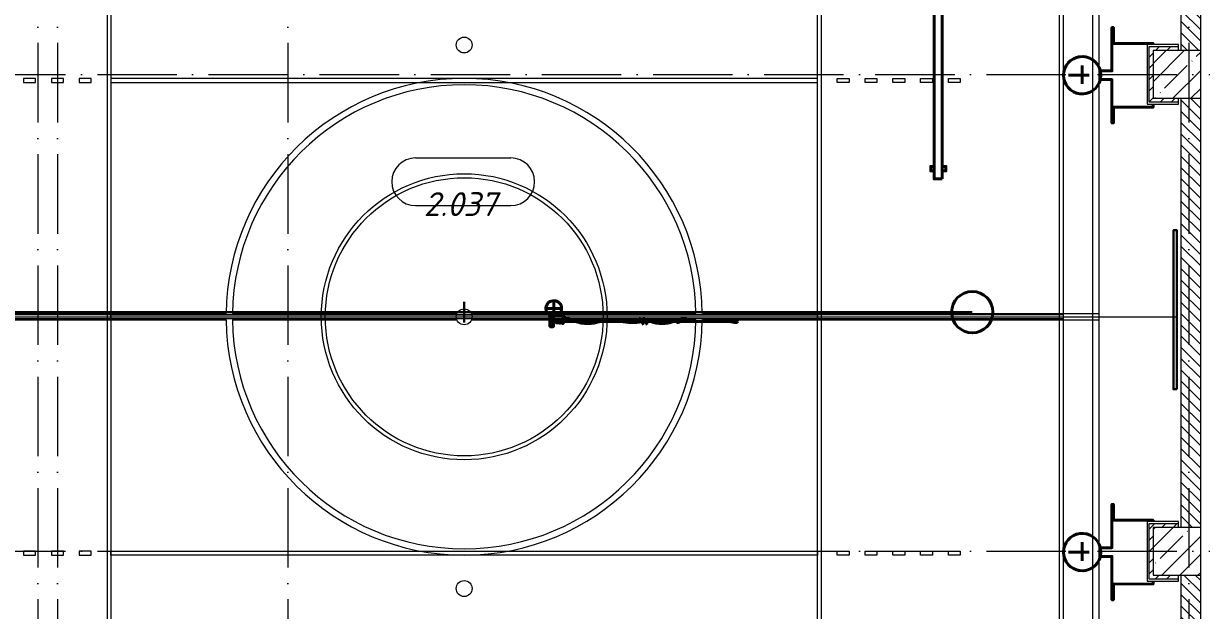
# Model space of a CAD drawing. Header units: millimetres. Extents: x -6467 to 105918, y -7090 to 92481.
# Drawn here: x 74421 to 89260, y 23936 to 31321 of the extents above; entities that cross this region are included whole.
import ezdxf

# ---------------------------------------------------------------- set-up
doc = ezdxf.new("R2010")
doc.units = ezdxf.units.MM
doc.linetypes.add('50_200_ШТРИХ_1Т_ш5_п1_п1_', pattern=[1400, 1000, -200, 0, -200])
doc.linetypes.add('IMPORT-штриховаяX2 _2_', pattern=[7620, 5080, -2540])
for name, color, linetype, lineweight, true_color in [('A-AREA-IDEN-1', 7, 'Continuous', 9, 0xaaaaaa), ('мебель 2 этаж-1', 7, 'Continuous', 40, 0xaaaaaa), ('Оси-3', 7, '50_200_ШТРИХ_1Т_ш5_п1_п1_', 9, 0xaaaaaa), ('ТХ_разметка баскетбол-1', 7, 'Continuous', 5, 0xaaaaaa), ('ТХ_разметка волейбол-1', 7, 'Continuous', 20, 0xaaaaaa), ('ТХ_разметка волейбол-2', 7, 'Continuous', 9, 0xaaaaaa), ('ТХ_разметка минифутбол-1', 7, 'Continuous', 9, 0xaaaaaa), ('ТХ_функционал-10', 7, 'Continuous', 50, 0xaaaaaa), ('ТХ_функционал-11', 7, 'IMPORT-штриховаяX2 _2_', 40, 0xaaaaaa), ('ТХ_функционал-2', 7, 'Continuous', 40, 0xaaaaaa), ('ТХ_функционал-4', 7, 'Continuous', 20, 0xaaaaaa), ('ТХ_функционал-9', 7, 'Continuous', 30, 0xaaaaaa)]:
    doc.layers.add(name, color=color, linetype=linetype, lineweight=lineweight, true_color=true_color)
for name, color, linetype, lineweight in [('A-WALL', 7, 'Continuous', 5), ('A-WALL-FNSH-1', 7, 'Continuous', 5), ('I-WALL', 7, 'Continuous', 5), ('S-COLS', 7, 'Continuous', 9), ('S-COLS-1', 7, 'Continuous', 5)]:
    doc.layers.add(name, color=color, linetype=linetype, lineweight=lineweight)
doc.styles.add('ISOCPEUR_I', font='isocpeui.ttf', dxfattribs={"height": 300})
pattern_1 = [(45, (0, 0), (-70.71068, 70.71068), [])]

# ---------------------------------------------------------------- blocks, each defined once
blk = doc.blocks.new('BSC_Колонна _Прямоугольная - 600х600-V33-АИ_План этажа Радиаторы_2')
at = {"layer": 'S-COLS-1'}
h = blk.add_hatch(dxfattribs=at)
h.set_pattern_fill('FP_61', color=256, style=0, pattern_type=2)
h.set_pattern_definition([(45, (-88950, -30681.04), (-228.0985, 228.0985), []), (45, (-88721.9, -30681.04), (-228.0985, 228.0985), [403.225, -80.645, 6.706, -73.939])])
h.paths.add_polyline_path([(-300, -300), (300, -300), (300, 300), (-300, 300), (-300, -20)])
for p, q in [((300, 300), (-300, 300)), ((-300, 300), (-300, -300)), ((300, -300), (300, 300)), ((-300, -300), (300, -300))]:
    blk.add_line(p, q, dxfattribs=at)
blk = doc.blocks.new('BSC_Колонна _Прямоугольная - 600х600-V34-АИ_План этажа Радиаторы_2')
at = {"layer": 'S-COLS-1'}
h = blk.add_hatch(dxfattribs=at)
h.set_pattern_fill('FP_62', color=256, style=0, pattern_type=2)
h.set_pattern_definition([(45, (-88950, -24681.04), (-228.0985, 228.0985), []), (45, (-88721.9, -24681.04), (-228.0985, 228.0985), [403.225, -80.645, 6.706, -73.939])])
h.paths.add_polyline_path([(-300, -300), (300, -300), (300, 300), (-300, 300)])
for p, q in [((300, 300), (-300, 300)), ((-300, 300), (-300, -300)), ((300, -300), (300, 300)), ((-300, -300), (300, -300))]:
    blk.add_line(p, q, dxfattribs=at)
blk = doc.blocks.new('мебель 2 этаж-28800768-АИ_План этажа Радиаторы_2')
at = {"layer": 'ТХ_разметка баскетбол-1'}
for p, q in [((89785, 29371), (74685, 29371)), ((89785, 29321), (74685, 29321))]:
    blk.add_line(p, q, dxfattribs=at)
at = {"layer": 'ТХ_разметка баскетбол-1', "flags": 128}
for points in [[(74685, 42396), (74685, 16296), (89785, 16296), (89785, 42396)], [(74735, 42346), (74735, 16346), (89735, 16346), (89735, 42346)]]:
    blk.add_lwpolyline(points, close=True, dxfattribs=at)
at = {"layer": 'ТХ_разметка баскетбол-1'}
for radius in [1800, 1750]:
    blk.add_circle((82235, 29346), radius, dxfattribs=at)
at = {"layer": 'ТХ_разметка волейбол-1', "flags": 128}
for points in [[(77735, 38346), (77735, 20346), (86735, 20346), (86735, 38346)], [(77785, 38296), (77785, 20396), (86685, 20396), (86685, 38296)], [(76835, 32296), (76835, 32346), (76685, 32346), (76685, 32296)], [(77185, 32296), (77185, 32346), (77035, 32346), (77035, 32296)], [(77535, 32296), (77535, 32346), (77385, 32346), (77385, 32296)], [(86685, 32296), (86685, 32346), (77785, 32346), (77785, 32296)], [(86935, 32296), (86935, 32346), (87085, 32346), (87085, 32296)], [(87285, 32296), (87285, 32346), (87435, 32346), (87435, 32296)], [(87635, 32296), (87635, 32346), (87785, 32346), (87785, 32296)], [(87985, 32296), (87985, 32346), (88135, 32346), (88135, 32296)], [(88335, 32296), (88335, 32346), (88485, 32346), (88485, 32296)], [(86685, 29371), (86685, 29321), (77785, 29321), (77785, 29371)], [(76835, 26346), (76835, 26396), (76685, 26396), (76685, 26346)], [(77185, 26346), (77185, 26396), (77035, 26396), (77035, 26346)], [(77535, 26346), (77535, 26396), (77385, 26396), (77385, 26346)], [(86685, 26396), (86685, 26346), (77785, 26346), (77785, 26396)], [(86935, 26346), (86935, 26396), (87085, 26396), (87085, 26346)], [(87285, 26346), (87285, 26396), (87435, 26396), (87435, 26346)], [(87635, 26346), (87635, 26396), (87785, 26396), (87785, 26346)], [(87985, 26346), (87985, 26396), (88135, 26396), (88135, 26346)], [(88335, 26346), (88335, 26396), (88485, 26396), (88485, 26346)]]:
    blk.add_lwpolyline(points, close=True, dxfattribs=at)
at = {"layer": 'ТХ_разметка волейбол-2', "flags": 128}
blk.add_lwpolyline([(77735, 38346), (77735, 20346), (86735, 20346), (86735, 38346)], close=True, dxfattribs=at)
at = {"layer": 'ТХ_разметка минифутбол-1'}
for p, q in [((90155, 16676), (90155, 42016)), ((79315, 29386), (82143, 29386)), ((82327, 29386), (85155, 29386)), ((85315, 29386), (85235, 29386)), ((79315, 29306), (82143, 29306)), ((82327, 29306), (85155, 29306))]:
    blk.add_line(p, q, dxfattribs=at)
at = {"layer": 'ТХ_разметка минифутбол-1', "flags": 128}
blk.add_lwpolyline([(90235, 42346), (74235, 42346), (74235, 16346), (90235, 16346)], close=True, dxfattribs=at)
for points in [[(74235, 29386), (79155, 29386), (79235, 29386)], [(85235, 29385), (85315, 29386), (90235, 29386)], [(74235, 29306), (79155, 29306), (79235, 29306)], [(85235, 29306), (85315, 29306), (90235, 29306)]]:
    blk.add_lwpolyline(points, dxfattribs=at)
at = {"layer": 'ТХ_разметка минифутбол-1'}
for centre in [(82235, 32766), (82235, 29346), (82235, 25926)]:
    blk.add_circle(centre, 100, dxfattribs=at)
for radius, start, end in [(3000, 0.764, 179.236), (2920, 0.7849, 179.2151), (3000, 180.764, 359.236), (2920, 180.7849, 359.2151)]:
    blk.add_arc((82235, 29346), radius, start, end, dxfattribs=at)
at = {"layer": 'ТХ_функционал-10', "flags": 128}
blk.add_lwpolyline([(83356, 29282), (83356, 29225), (83320, 29225), (83320, 29360), (83356, 29360), (83356, 29295)], dxfattribs=at)
at = {"layer": 'ТХ_функционал-11'}
blk.add_line((85662, 29271), (85662, 29306), dxfattribs=at)
at = {"layer": 'ТХ_функционал-2'}
for p, q in [((90020, 32277), (90020, 32509)), ((90107, 32386), (89849, 32386)), ((83363, 29356), (83363, 29545)), ((83457, 29450), (83271, 29450)), ((83347, 29294), (83391, 29300)), ((83347, 29283), (83391, 29277)), ((83436, 29312), (83391, 29306)), ((83436, 29264), (83391, 29271)), ((83436, 29307), (83392, 29301)), ((83436, 29270), (83392, 29276)), ((83437, 29300), (83393, 29294)), ((83393, 29288), (83439, 29295)), ((83393, 29289), (83439, 29282)), ((83437, 29277), (83393, 29283)), ((83630, 29288), (83424, 29372)), ((83437, 29306), (83482, 29312)), ((83437, 29271), (83482, 29264)), ((83438, 29301), (83483, 29307)), ((83438, 29276), (83483, 29270)), ((83473, 29311), (83473, 29313)), ((83473, 29271), (83473, 29306)), ((83473, 29263), (83473, 29266)), ((83478, 29270), (83478, 29306)), ((83478, 29288), (84462, 29288)), ((83478, 29263), (83478, 29265)), ((83479, 29312), (83479, 29313)), ((84508, 29288), (84910, 29288)), ((85134, 29288), (84964, 29288)), ((85366, 29288), (85147, 29288)), ((85569, 29288), (85380, 29288)), ((85623, 29288), (85583, 29288)), ((90020, 26275), (90020, 26508)), ((90107, 26385), (89849, 26385))]:
    blk.add_line(p, q, dxfattribs=at)
at = {"layer": 'ТХ_функционал-2', "flags": 128}
for points in [[(88255, 31082), (88255, 34082), (88155, 34082), (88155, 31082)], [(85134, 29288), (85134, 29289), (85147, 29289), (85147, 29288)], [(85366, 29288), (85366, 29289), (85380, 29289), (85380, 29288)], [(85569, 29288), (85569, 29289), (85583, 29289), (85583, 29288)]]:
    blk.add_lwpolyline(points, close=True, dxfattribs=at)
for points in [[(90913, 32771), (90913, 32786), (90413, 32786), (90413, 32986), (90395, 32986), (90395, 32441), (90249, 32441)], [(90249, 32331), (90395, 32331), (90395, 31786), (90413, 31786), (90413, 31986), (90913, 31983), (90913, 32021)], [(88155, 31182), (88112, 31182), (88112, 31238), (88155, 31238)], [(88255, 31238), (88304, 31238), (88304, 31182), (88255, 31182)], [(83392, 29282), (83348, 29288), (83392, 29294)], [(84494, 29246), (84471, 29277), (84499, 29275), (84429, 29300), (84462, 29302), (84440, 29333)], [(84540, 29246), (84518, 29277), (84546, 29275), (84475, 29300), (84509, 29302), (84486, 29333)], [(84931, 29275), (84964, 29288), (84930, 29302)], [(85656, 29275), (85623, 29288), (85657, 29302)], [(90913, 26771), (90913, 26785), (90413, 26785), (90413, 26985), (90395, 26985), (90395, 26440), (90249, 26440)], [(90249, 26330), (90395, 26330), (90395, 25785), (90413, 25785), (90413, 25985), (90913, 25982), (90913, 26021)]]:
    blk.add_lwpolyline(points, dxfattribs=at)
at = {"layer": 'ТХ_функционал-2'}
for centre, radius in [((90020, 32386), 235), ((88635, 29404), 260), ((83458, 29288), 14.6), ((84925, 29288), 14.6), ((85662, 29288), 14.6), ((85662, 29288), 10.1), ((90020, 26385), 235)]:
    blk.add_circle(centre, radius, dxfattribs=at)
for centre, radius, start, end in [((90020, 32386), 235, 13.5352, 346.4648), ((83363, 29450), 99, 265.8294, 244.1279), ((83392, 29297), 9, 97.8742, 170.4166), ((83392, 29280), 9, 189.5834, 262.1258), ((83392, 29297), 9, 205.3318, 277.8742), ((83392, 29280), 9, 82.1258, 154.6682), ((83392, 29297), 3.6, 97.8742, 139.2838), ((83392, 29280), 3.6, 220.7162, 262.1258), ((83392, 29297), 3.6, 236.4646, 277.8742), ((83392, 29280), 3.6, 82.1258, 123.5354), ((83391, 29297), 2.7, 277.8742, 97.8742), ((83391, 29280), 2.7, 262.1258, 82.1258), ((83438, 29304), 2.7, 97.8742, 277.8742), ((83438, 29273), 2.7, 82.1258, 262.1258), ((83438, 29304), 9, 25.3318, 97.8742), ((83437, 29303), 3.6, 56.4646, 97.8742), ((83437, 29273), 3.6, 262.1258, 303.5354), ((83438, 29273), 9, 262.1258, 334.6682), ((83437, 29303), 3.6, 277.8742, 319.2838), ((83437, 29273), 3.6, 40.7162, 82.1258), ((83438, 29304), 9, 277.8742, 350.4166), ((83438, 29273), 9, 9.5834, 82.1258), ((83476, 29313), 2.7, 359.921, 179.921), ((83476, 29263), 2.7, 179.921, 359.921), ((83482, 29310), 2.7, 277.8742, 97.8742), ((83482, 29267), 2.7, 262.1258, 82.1258), ((83792, 29757), 496, 250.8929, 289.1071), ((84083, 28585), 715, 80.0666, 100.3182), ((84359, 30100), 826, 259.3023, 278.1436), ((84454, 28997), 319, 66.1117, 81.5828), ((84730, 29653), 393, 248.0477, 290.8079), ((85007, 28998), 319, 66.1117, 115.4839), ((85473, 28964), 339, 79.0936, 106.8326), ((85556, 29344), 48.9, 225.1752, 247.9991), ((85584, 29574), 282, 264.8048, 286.1763), ((85473, 28964), 339, 73.1674, 75.473), ((85684, 29678), 404, 254.7305, 266.9606), ((90020, 26385), 235, 13.5352, 346.4648)]:
    blk.add_arc(centre, radius, start, end, dxfattribs=at)
blk.add_ellipse((85548, 29295), major_axis=(-10.5, 2.4), ratio=0.230095, dxfattribs=at)
at = {"layer": 'ТХ_функционал-4'}
blk.add_line((73718, 29346), (91213, 29346), dxfattribs=at)
at = {"layer": 'ТХ_функционал-9'}
for p, q in [((82235, 29274), (82235, 29535)), ((88635, 29404), (75835, 29404))]:
    blk.add_line(p, q, dxfattribs=at)
at = {"layer": 'ТХ_функционал-9', "flags": 128}
blk.add_lwpolyline([(91213, 28435), (91213, 30435), (91169, 30435), (91169, 28435)], close=True, dxfattribs=at)
blk = doc.blocks.new('AAR_СКБ_Марка_помещения_1_5 ммп - Номер-27962133-АИ_План этажа Радиаторы_2')
at = {"layer": 'A-AREA-IDEN-1'}
for p, q in [((-2.987, 3), (3.013, 3)), ((-2.987, 0), (3.013, 0))]:
    blk.add_line(p, q, dxfattribs=at)
for centre, start, end in [((-2.987, 1.5), 90, 270), ((3.013, 1.5), 270, 90)]:
    blk.add_arc(centre, 1.5, start, end, dxfattribs=at)

msp = doc.modelspace()

# ---------------------------------------------------------------- hatches: boundary and pattern name
at = {"layer": 'I-WALL'}
h = msp.add_hatch(dxfattribs=at)
h.set_pattern_fill('FP_2', color=256, style=0, pattern_type=2)
h.set_pattern_definition([(135, (0, 0), (-70.71068, -70.71068), [])])
h.paths.add_polyline_path([(89000, 12321), (89250, 12321), (89250, 12331), (89000, 12331)])
h.paths.add_polyline_path([(89244, 12831), (89250, 12831), (89250, 18381), (89000, 18381), (89000, 12831), (89200, 12831)])
h.paths.add_polyline_path([(89200, 18981), (89250, 18981), (89250, 24381), (89000, 24381), (89000, 18981), (89170, 18981)])
h.paths.add_polyline_path([(89097, 24981), (89250, 24981), (89250, 30381), (89000, 30381), (89000, 24981)])
h.paths.add_polyline_path([(89200, 30981), (89250, 30981), (89250, 36381), (89000, 36381), (89000, 30981), (89025, 30981)])
h.paths.add_polyline_path([(89100, 36981), (89250, 36981), (89250, 42431), (89000, 42431), (89000, 36981), (89099, 36981)])
h = msp.add_hatch(dxfattribs=at)
h.set_pattern_fill('FP_4', color=256, style=0, pattern_type=2)
h.set_pattern_definition(pattern_1)
h.paths.add_polyline_path([(88970, 30981), (88970, 31031), (88600, 31031), (88600, 30981), (88650, 30981)])
h = msp.add_hatch(dxfattribs=at)
h.set_pattern_fill('FP_4', color=256, style=0, pattern_type=2)
h.set_pattern_definition(pattern_1)
h.paths.add_polyline_path([(88650, 30381), (88650, 30981), (88600, 30981), (88600, 30381)])
h = msp.add_hatch(dxfattribs=at)
h.set_pattern_fill('FP_4', color=256, style=0, pattern_type=2)
h.set_pattern_definition(pattern_1)
h.paths.add_polyline_path([(88650, 30331), (88970, 30331), (88970, 30381), (88600, 30381), (88600, 30331)])
h = msp.add_hatch(dxfattribs=at)
h.set_pattern_fill('FP_4', color=256, style=0, pattern_type=2)
h.set_pattern_definition(pattern_1)
h.paths.add_polyline_path([(88970, 24981), (88970, 25031), (88600, 25031), (88600, 24981), (88650, 24981)])
h = msp.add_hatch(dxfattribs=at)
h.set_pattern_fill('FP_4', color=256, style=0, pattern_type=2)
h.set_pattern_definition(pattern_1)
h.paths.add_polyline_path([(88650, 24381), (88650, 24981), (88600, 24981), (88600, 24381)])
h = msp.add_hatch(dxfattribs=at)
h.set_pattern_fill('FP_4', color=256, style=0, pattern_type=2)
h.set_pattern_definition(pattern_1)
h.paths.add_polyline_path([(88650, 24331), (88970, 24331), (88970, 24381), (88600, 24381), (88600, 24331)])

# ---------------------------------------------------------------- linework, layer by layer
at = {"layer": 'A-WALL'}
for p, q in [((89000, 36381), (89000, 30981)), ((89250, 30981), (89250, 36381)), ((88600, 31031), (88970, 31031)), ((88600, 30331), (88600, 31031)), ((88970, 30331), (88600, 30331)), ((89000, 30381), (89000, 24981)), ((89250, 24981), (89250, 30381)), ((88600, 25031), (88970, 25031)), ((88600, 24331), (88600, 25031)), ((89000, 24381), (89000, 18981)), ((89250, 18981), (89250, 24381)), ((88970, 24331), (88600, 24331))]:
    msp.add_line(p, q, dxfattribs=at)
at = {"layer": 'A-WALL-FNSH-1'}
for p, q in [((88970, 31056), (88575, 31056)), ((88575, 31056), (88575, 30306)), ((88970, 30981), (88970, 31056)), ((88575, 30306), (88970, 30306)), ((88970, 30306), (88970, 30381)), ((88970, 25056), (88575, 25056)), ((88575, 25056), (88575, 24306)), ((88970, 24981), (88970, 25056)), ((88970, 24306), (88970, 24381)), ((88575, 24306), (88970, 24306))]:
    msp.add_line(p, q, dxfattribs=at)
at = {"layer": 'Оси-3'}
for p, q in [((74600, 91281), (74600, 11331)), ((74850, 91281), (74850, 11331)), ((77750, 91281), (77750, 9331)), ((89100, 91281), (89100, -5890)), ((66950, 30681), (90319, 30681)), ((66950, 24681), (90319, 24681))]:
    msp.add_line(p, q, dxfattribs=at)

# ---------------------------------------------------------------- block references
at = {"layer": 'A-AREA-IDEN-1', "xscale": 199.9999999999999, "yscale": 199.9999999999999, "zscale": 199.9999999999999}
msp.add_blockref('AAR_СКБ_Марка_помещения_1_5 ммп - Номер-27962133-АИ_План этажа Радиаторы_2', (79957, 29030), dxfattribs=at)
at = {"layer": 'S-COLS'}
for name, p in [('BSC_Колонна _Прямоугольная - 600х600-V33-АИ_План этажа Радиаторы_2', (88950, 30681)), ('BSC_Колонна _Прямоугольная - 600х600-V34-АИ_План этажа Радиаторы_2', (88950, 24681))]:
    msp.add_blockref(name, p, dxfattribs=at)
at = {"layer": 'мебель 2 этаж-1'}
msp.add_blockref('мебель 2 этаж-28800768-АИ_План этажа Радиаторы_2', (-2263, -1715), dxfattribs=at)

# ---------------------------------------------------------------- texts
at = {"layer": 'A-AREA-IDEN-1', "insert": (79922, 28899), "char_height": 300, "width": 952, "attachment_point": 8, "line_spacing_factor": 1.139951, "style": 'ISOCPEUR_I'}
msp.add_mtext('\\pt2540.001,5079.999,7620,10160.001,12699.999,15240,17780.001,20319.999,22860,25400.001,27939.999,30480,33020.001,35559.999,38100,40640.001,43179.999,45720,48260.001,50799.999,53340,55880.001,58419.999,60960,63500.001,66039.999,68580,71120.001,73659.999,76200,78740.001,81279.999;2.037', dxfattribs=at)

doc.saveas('drawing.dxf')
